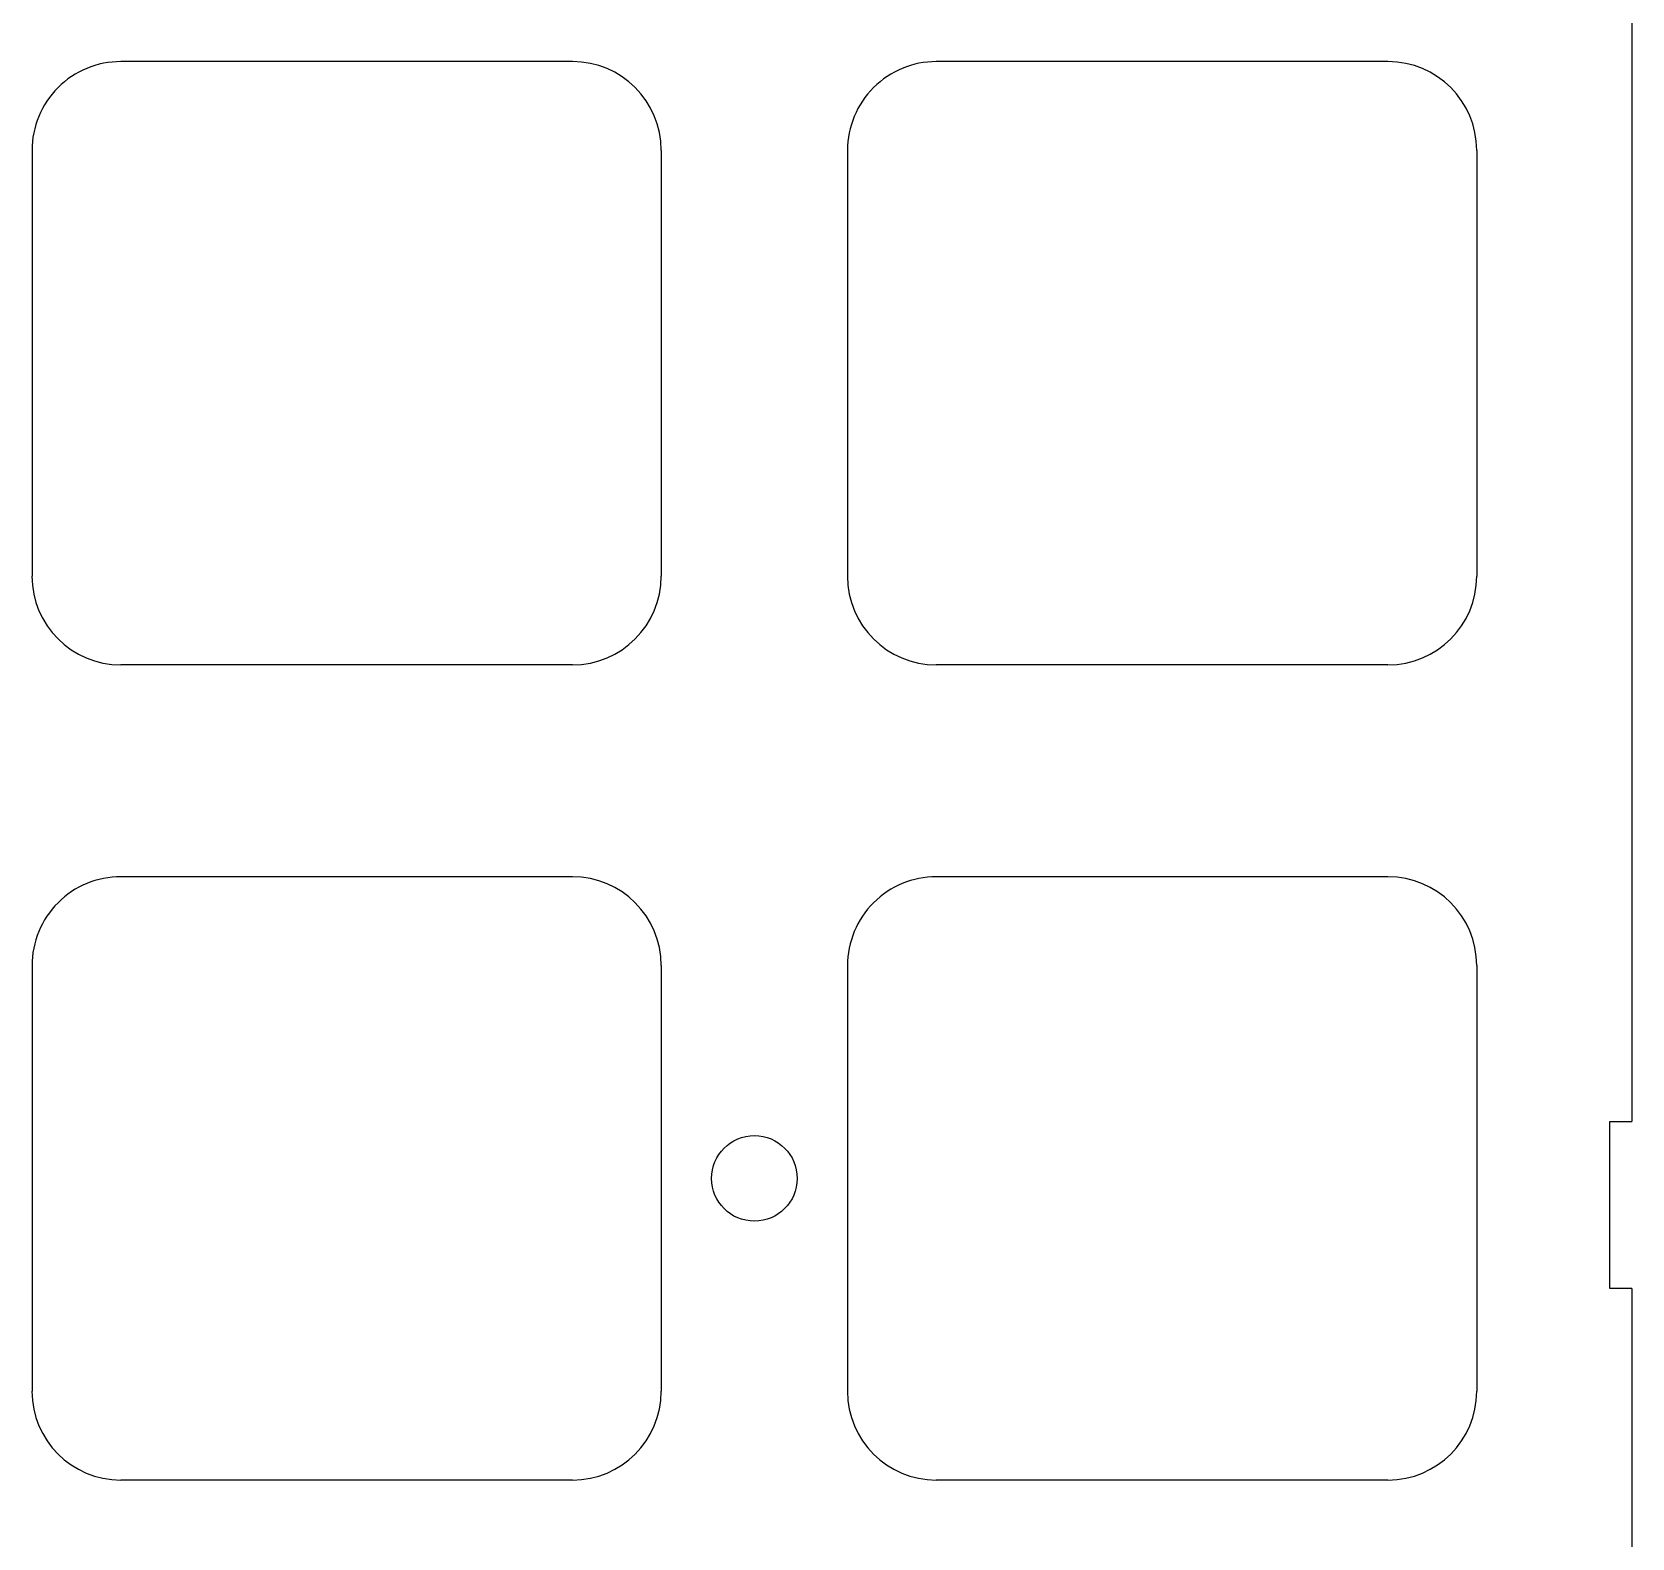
# Model space of a CAD drawing. Header units: millimetres. Extents: x -11 to 340, y -118 to 18.
# Drawn here: x 302.21 to 339.59, y -51.27 to -16.07 of the extents above; entities that cross this region are included whole.
import ezdxf

# ---------------------------------------------------------------- set-up
doc = ezdxf.new("R2010")
doc.units = ezdxf.units.MM
doc.header["$MEASUREMENT"] = 0
doc.layers.add('BLACK', color=7, linetype='CONTINUOUS')

msp = doc.modelspace()

# ---------------------------------------------------------------- linework, layer by layer
at = {"layer": 'BLACK', "linetype": 'Continuous'}
for p, q in [((339.58862, 10.28), (339.58862, -41.535)), ((304.287501, -16.762502), (304.287501, -16.7625)), ((314.8375, -16.7625), (304.287501, -16.7625)), ((323.337501, -16.762502), (323.337501, -16.7625)), ((333.8875, -16.7625), (323.337501, -16.7625)), ((302.212501, -18.8375), (302.212501, -28.7875)), ((316.912501, -18.8375), (316.912501, -28.7875)), ((321.262501, -18.8375), (321.262501, -28.7875)), ((335.962501, -18.8375), (335.962501, -28.7875)), ((314.837501, -30.8625), (304.2875, -30.8625)), ((314.837501, -30.862501), (314.837501, -30.8625)), ((333.887501, -30.8625), (323.3375, -30.8625)), ((333.887501, -30.862501), (333.887501, -30.8625)), ((304.287501, -35.812502), (304.287501, -35.8125)), ((314.8375, -35.8125), (304.287501, -35.8125)), ((323.337501, -35.812502), (323.337501, -35.8125)), ((333.8875, -35.8125), (323.337501, -35.8125)), ((302.212501, -37.8875), (302.212501, -47.8375)), ((316.912501, -37.8875), (316.912501, -47.8375)), ((321.262501, -37.8875), (321.262501, -47.8375)), ((335.962501, -37.8875), (335.962501, -47.8375)), ((339.072849, -41.535), (339.58862, -41.535)), ((339.072849, -45.435), (339.072849, -41.535)), ((339.58862, -45.435), (339.072849, -45.435)), ((339.58862, -45.435), (339.58862, -109.9925)), ((314.837501, -49.9125), (304.2875, -49.9125)), ((314.837501, -49.912501), (314.837501, -49.9125)), ((333.887501, -49.9125), (323.3375, -49.9125)), ((333.887501, -49.912501), (333.887501, -49.9125))]:
    msp.add_line(p, q, dxfattribs=at)
at = {"layer": 'BLACK'}
msp.add_circle((319.0875, -42.8625), 1, dxfattribs=at)
for centre, radius, start, end in [((304.2875, -18.8375), 2.074999, 89.9999724, 180), ((314.8375, -18.8375), 2.075, 0, 90), ((323.3375, -18.8375), 2.074999, 89.9999724, 180), ((333.8875, -18.8375), 2.075, 0, 90), ((304.2875, -28.7875), 2.075, 180, 270), ((314.8375, -28.7875), 2.075001, 270.0000276, 0), ((323.3375, -28.7875), 2.075, 180, 270), ((333.8875, -28.7875), 2.075001, 270.0000276, 0), ((304.2875, -37.8875), 2.074999, 89.9999724, 180), ((314.8375, -37.8875), 2.075, 0, 90), ((323.3375, -37.8875), 2.074999, 89.9999724, 180), ((333.8875, -37.8875), 2.075, 0, 90), ((304.2875, -47.8375), 2.075, 180, 270), ((314.8375, -47.8375), 2.075001, 270.0000276, 0), ((323.3375, -47.8375), 2.075, 180, 270), ((333.8875, -47.8375), 2.075001, 270.0000276, 0)]:
    msp.add_arc(centre, radius, start, end, dxfattribs=at)

doc.saveas('drawing.dxf')
